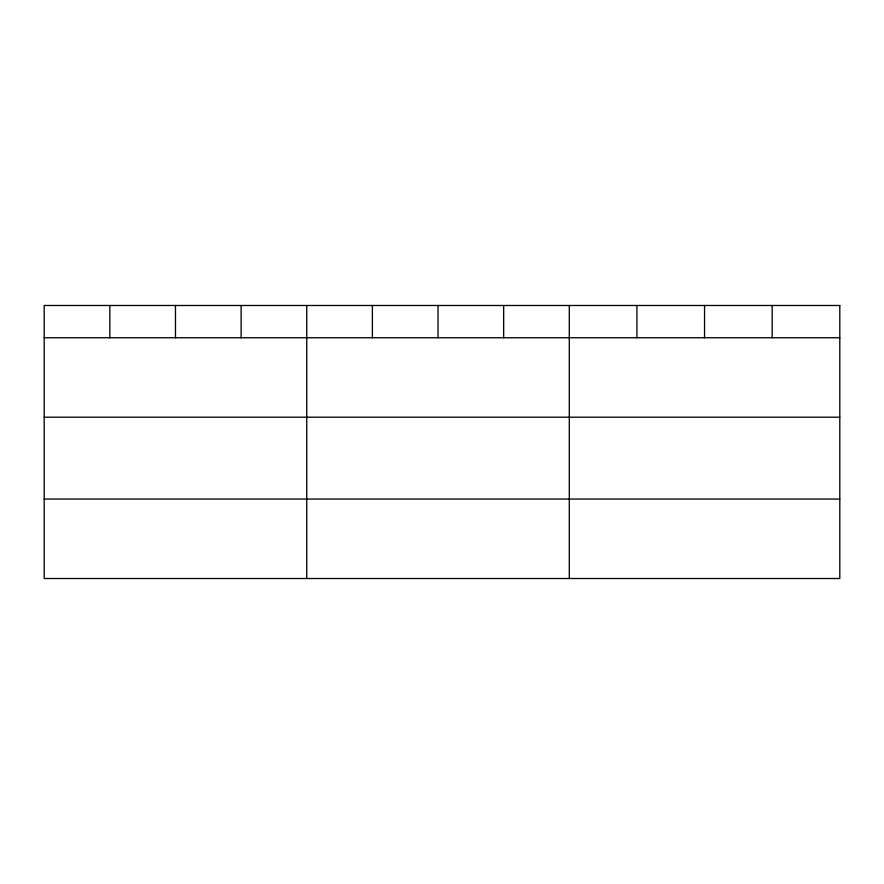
<?xml version="1.0" encoding="UTF-8"?>
<svg xmlns="http://www.w3.org/2000/svg" width="884" height="884" viewBox="0 0 884 884"><rect width="100%" height="100%" fill="white"/><g stroke="black" fill="none" stroke-linecap="round" stroke-linejoin="round"><path stroke-width="1.33" d="M44.2 337.754L839.8 337.754M44.2 417.204L839.8 417.204M44.2 499.062L839.8 499.062M772.174 305.488L772.174 337.754M704.548 305.488L704.548 337.754M636.922 305.488L636.922 337.754M569.296 305.488L569.296 578.512M503.659 305.488L503.659 337.754M438.022 305.488L438.022 337.754M372.385 305.488L372.385 337.754M306.748 305.488L306.748 578.512M241.111 305.488L241.111 337.754M175.474 305.488L175.474 337.754M109.837 305.488L109.837 337.754M839.8 305.488L44.2 305.488L44.2 578.512L839.8 578.512L839.8 305.488"/></g></svg>
